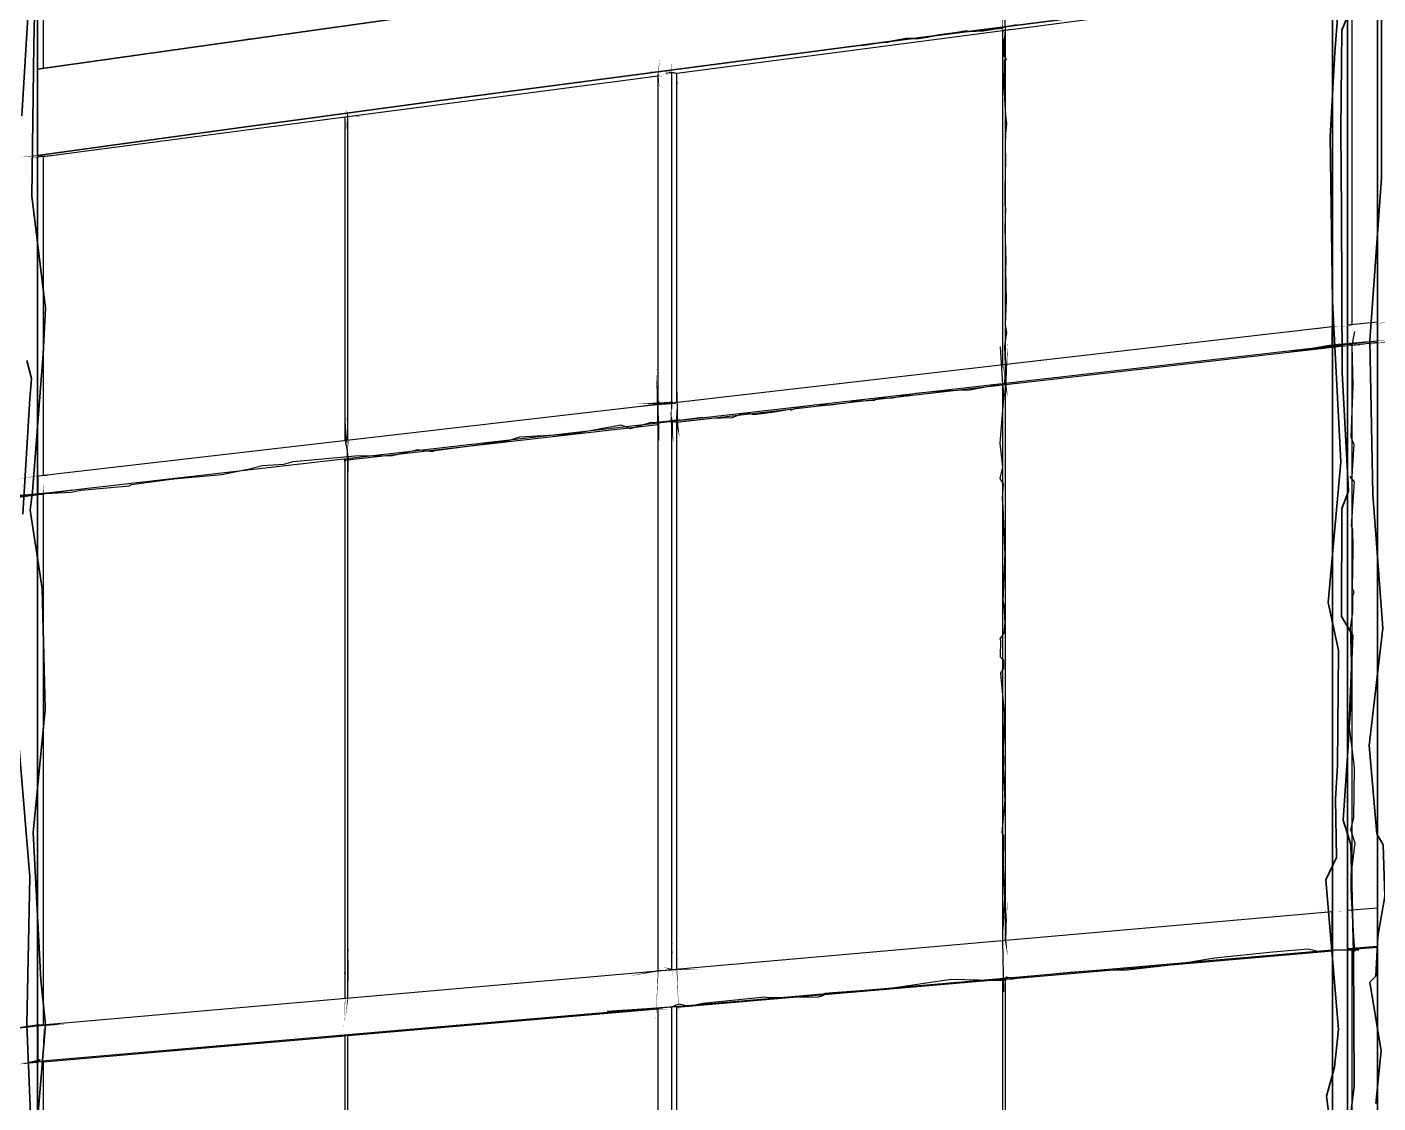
# Model space of a CAD drawing. Header units: inches. Extents: x -877 to 882, y -418 to 410.
# Drawn here: x -281.6 to -125.1, y 99.5 to 224.1 of the extents above; entities that cross this region are included whole.
import ezdxf

# ---------------------------------------------------------------- set-up
doc = ezdxf.new("R2010")
doc.units = ezdxf.units.IN
doc.header["$LTSCALE"] = 0.5
doc.header["$MEASUREMENT"] = 0
doc.layers.get('0').update_dxf_attribs({"lineweight": 18})
for name, color, linetype, lineweight in [('A-Glaz-Curt', 52, 'Continuous', 35), ('A-Glaz-Curt-Unit', 51, 'Continuous', 25), ('A-Wall', 113, 'Continuous', 35)]:
    doc.layers.add(name, color=color, linetype=linetype, lineweight=lineweight)

# ---------------------------------------------------------------- blocks, each defined once
blk = doc.blocks.new('*U12')
at = {"color": 7, "linetype": 'Continuous', "lineweight": -3}
for p, q in [((-168.25, 223.78), (-156.12, 225.37)), ((-244.43, 213.79), (-208.48, 218.5)), ((-208.48, 218.69), (-208.48, 218.69)), ((-207.61, 218.81), (-206.9, 218.9)), ((-206.9, 218.9), (-206.31, 218.79)), ((-168.25, 182.72), (-130.37, 187.06)), ((-206.31, 178.37), (-168.58, 182.69)), ((-168.58, 182.69), (-168.25, 182.72)), ((-208.41, 180.45), (-206.9, 180.62)), ((-244.43, 174.01), (-208.48, 178.12)), ((-125.56, 117.52), (-125.18, 117.68)), ((-168.25, 113.86), (-130.37, 117.12)), ((-168.58, 113.83), (-168.25, 113.86)), ((-168.25, 113.86), (-168.25, 113.86)), ((-244.43, 107.31), (-208.48, 110.4)), ((-255.99, 106.31), (-244.73, 107.28))]:
    blk.add_line(p, q, dxfattribs=at)
at = {"layer": 'A-Glaz-Curt', "color": 143, "linetype": 'Continuous', "lineweight": 35}
for p, q in [((-128.64, -232.35), (-128.64, 295.92)), ((-125.17, -232.53), (-125.17, 296.44)), ((-130.37, -232.26), (-130.37, 295.67)), ((-280.36, -223.96), (-280.36, 271.92)), ((-257.11, 222.56), (-233.17, 225.9)), ((-183.21, 222.26), (-157.15, 225.59)), ((-280.36, 219.25), (-257.11, 222.56)), ((-208.54, 218.96), (-183.21, 222.26)), ((-280.36, 209.26), (-280.36, 219.25)), ((-233.17, 215.7), (-208.54, 218.96)), ((-257.11, 212.46), (-233.17, 215.7)), ((-280.36, 209.26), (-257.11, 212.46)), ((-280.36, 209.26), (-279.7, 209.15))]:
    blk.add_line(p, q, dxfattribs=at)
at = {"layer": 'A-Glaz-Curt-Unit', "color": 141, "linetype": 'Continuous', "lineweight": 25}
for p, q in [((-279.7, 219.35), (-279.7, 237.46)), ((-128.08, 189.7), (-128.08, 229.04)), ((-206.31, 218.79), (-168.58, 223.74)), ((-206.31, 180.69), (-206.31, 218.79)), ((-279.7, 209.16), (-244.73, 213.74)), ((-279.7, 172.22), (-279.7, 209.16)), ((-128.08, 187.31), (-125.17, 187.63)), ((-128.08, 121.88), (-128.08, 187.31)), ((-206.31, 115.01), (-206.31, 178.37)), ((-279.7, 108.56), (-279.7, 169.98)), ((-128.08, 117.31), (-125.17, 117.55)), ((-128.08, 97.92), (-128.08, 117.31)), ((-206.31, 110.59), (-168.58, 113.83)), ((-206.31, 91.97), (-206.31, 110.59)), ((-279.7, 104.27), (-256, 106.31)), ((-279.7, 86.07), (-279.7, 104.27))]:
    blk.add_line(p, q, dxfattribs=at)
at = {"layer": 'A-Glaz-Curt-Unit', "color": 143, "linetype": 'Continuous', "lineweight": 25}
for p, q in [((-168.58, 223.74), (-168.25, 223.78)), ((-168.25, 185.08), (-168.25, 223.78)), ((-168.58, 185.04), (-168.58, 223.74)), ((-208.48, 180.44), (-208.48, 218.69)), ((-206.9, 180.62), (-206.9, 218.9)), ((-244.73, 213.74), (-244.43, 213.79)), ((-244.73, 176.26), (-244.73, 213.74)), ((-244.43, 176.29), (-244.43, 213.79)), ((-206.9, 180.62), (-130.4, 189.44)), ((-130.4, 187.22), (-130.4, 189.44)), ((-130.4, 189.44), (-130.37, 189.43)), ((-128.64, 189.64), (-125.18, 190.01)), ((-128.64, 187.42), (-128.64, 189.64)), ((-125.18, 187.79), (-125.18, 190.01)), ((-125.18, 190.01), (-125.17, 190.01)), ((-128.64, 187.42), (-125.18, 187.79)), ((-125.18, 187.79), (-125.17, 187.79)), ((-206.9, 178.47), (-130.4, 187.22)), ((-130.4, 187.22), (-130.37, 187.22)), ((-128.64, 187.42), (-128.08, 187.31)), ((-168.58, 118.32), (-168.58, 182.69)), ((-168.25, 118.35), (-168.25, 182.72)), ((-280.3, 172.16), (-208.48, 180.44)), ((-208.48, 180.44), (-206.9, 180.62)), ((-208.48, 180.44), (-208.41, 180.45)), ((-208.48, 178.29), (-206.9, 178.47)), ((-206.9, 114.96), (-206.9, 178.47)), ((-280.3, 170.07), (-208.48, 178.29)), ((-208.48, 114.82), (-208.48, 178.29)), ((-244.73, 111.63), (-244.73, 173.98)), ((-244.43, 111.66), (-244.43, 174.01)), ((-280.3, 170.07), (-280.3, 172.16)), ((-280.3, 170.07), (-279.7, 169.98)), ((-128.64, 121.83), (-125.18, 122.12)), ((-125.18, 117.68), (-125.18, 122.12)), ((-125.18, 122.12), (-125.17, 122.12)), ((-206.9, 114.96), (-130.4, 121.68)), ((-130.4, 117.25), (-130.4, 121.68)), ((-130.4, 121.68), (-130.37, 121.67)), ((-128.64, 117.39), (-128.64, 121.83)), ((-128.64, 117.39), (-125.18, 117.68)), ((-128.64, 117.39), (-128.08, 117.31)), ((-125.18, 117.68), (-125.17, 117.68)), ((-206.9, 110.66), (-130.4, 117.25)), ((-130.4, 117.25), (-130.37, 117.24)), ((-280.3, 108.5), (-208.48, 114.82)), ((-208.48, 114.82), (-206.9, 114.96)), ((-208.48, 114.82), (-208.48, 114.82)), ((-168.58, 94.88), (-168.58, 113.83)), ((-168.25, 94.9), (-168.25, 113.86)), ((-280.3, 104.34), (-208.1, 110.56)), ((-208.48, 110.52), (-206.9, 110.66)), ((-208.48, 91.8), (-208.48, 110.52)), ((-206.9, 91.93), (-206.9, 110.66)), ((-206.9, 110.66), (-206.9, 110.66)), ((-280.3, 104.34), (-280.3, 108.5)), ((-244.73, 88.92), (-244.73, 107.28)), ((-244.43, 88.95), (-244.43, 107.31)), ((-280.3, 104.34), (-279.7, 104.27))]:
    blk.add_line(p, q, dxfattribs=at)
blk = doc.blocks.new('New Napkin Sketch')
at = {"layer": 'A-Wall', "color": 141, "linetype": 'Continuous', "lineweight": 25}
for p, q in [((-279.7, 219.35), (-279.7, 237.46)), ((-128.08, 187.31), (-125.17, 187.63)), ((-128.08, 117.31), (-125.17, 117.55)), ((-206.31, 91.97), (-206.31, 110.59)), ((-279.7, 86.07), (-279.7, 104.27))]:
    blk.add_line(p, q, dxfattribs=at)
at = {"layer": 'A-Wall', "color": 7, "linetype": 'Continuous', "lineweight": -3}
for p, q in [((-168.25, 223.78), (-156.12, 225.37)), ((-208.48, 218.69), (-208.48, 218.69)), ((-207.61, 218.81), (-206.9, 218.9)), ((-206.9, 218.9), (-206.31, 218.79)), ((-168.58, 182.69), (-168.25, 182.72)), ((-208.41, 180.45), (-206.9, 180.62)), ((-125.56, 117.52), (-125.18, 117.68)), ((-168.58, 113.83), (-168.25, 113.86)), ((-168.25, 113.86), (-168.25, 113.86)), ((-255.99, 106.31), (-244.73, 107.28))]:
    blk.add_line(p, q, dxfattribs=at)
at = {"layer": 'A-Wall', "color": 143, "linetype": 'Continuous', "lineweight": 25}
for p, q in [((-168.58, 223.74), (-168.25, 223.78)), ((-244.73, 213.74), (-244.43, 213.79)), ((-130.4, 187.22), (-130.4, 189.44)), ((-130.4, 189.44), (-130.37, 189.43)), ((-128.64, 189.64), (-125.18, 190.01)), ((-128.64, 187.42), (-128.64, 189.64)), ((-125.18, 187.79), (-125.18, 190.01)), ((-125.18, 190.01), (-125.17, 190.01)), ((-128.64, 187.42), (-125.18, 187.79)), ((-125.18, 187.79), (-125.17, 187.79)), ((-130.4, 187.22), (-130.37, 187.22)), ((-128.64, 187.42), (-128.08, 187.31)), ((-208.48, 180.44), (-206.9, 180.62)), ((-208.48, 180.44), (-208.41, 180.45)), ((-208.48, 178.29), (-206.9, 178.47)), ((-280.3, 170.07), (-280.3, 172.16)), ((-280.3, 170.07), (-279.7, 169.98)), ((-128.64, 121.83), (-125.18, 122.12)), ((-125.18, 117.68), (-125.18, 122.12)), ((-125.18, 122.12), (-125.17, 122.12)), ((-130.4, 117.25), (-130.4, 121.68)), ((-130.4, 121.68), (-130.37, 121.67)), ((-128.64, 117.39), (-128.64, 121.83)), ((-128.64, 117.39), (-125.18, 117.68)), ((-128.64, 117.39), (-128.08, 117.31)), ((-125.18, 117.68), (-125.17, 117.68)), ((-130.4, 117.25), (-130.37, 117.24)), ((-208.48, 114.82), (-206.9, 114.96)), ((-208.48, 114.82), (-208.48, 114.82)), ((-168.58, 94.88), (-168.58, 113.83)), ((-168.25, 94.9), (-168.25, 113.86)), ((-208.48, 110.52), (-206.9, 110.66)), ((-208.48, 91.8), (-208.48, 110.52)), ((-206.9, 91.93), (-206.9, 110.66)), ((-206.9, 110.66), (-206.9, 110.66)), ((-280.3, 104.34), (-280.3, 108.5)), ((-244.73, 88.92), (-244.73, 107.28)), ((-244.43, 88.95), (-244.43, 107.31)), ((-280.3, 104.34), (-279.7, 104.27))]:
    blk.add_line(p, q, dxfattribs=at)
at = {"layer": 'A-Wall', "color": 143, "linetype": 'Continuous', "lineweight": 35}
for q in [(-280.36, 219.25), (-279.7, 209.15)]:
    blk.add_line((-280.36, 209.26), q, dxfattribs=at)
at = {"layer": 'A-Wall', "color": 143, "linetype": 'Continuous', "lineweight": 35, "extrusion": (0, 0, -1)}
for points in [[(130.82, 98.21), (131.07, 100.3), (130.14, 103.66), (129.7, 108.02), (131.14, 125.37), (129.92, 127.95), (130.03, 134.68), (129.79, 138.6), (129.7, 151.92), (130.89, 157.47), (129.42, 173.78), (130.37, 192.35), (130.65, 211.48), (130.09, 221.2), (129.46, 229.73), (129.72, 247.51), (129.97, 257.19), (131.32, 258.93), (129.98, 268.88), (129.86, 273.03), (130.85, 286.48), (130.37, 295.67), (131.24, 309.31)], [(129.44, 88.78), (127.86, 101.45), (127.95, 116.94), (128.26, 129.46), (129.13, 132.26), (128.57, 140.85), (128.03, 153.67), (129.32, 155.87), (129.3, 168.37), (128.51, 170.39), (129.24, 184.14), (129.34, 202.74), (129.4, 212.19), (129.31, 223.77), (128.07, 226.76), (127.75, 233.2), (128.5, 240.18), (127.91, 251.65), (129.33, 263.65), (128.12, 273.13), (128.76, 285.21), (128.49, 285.78), (128.64, 295.92), (128.24, 304.79)], [(125.34, 99.44), (124.75, 105.56), (126.04, 113.51), (125.37, 114.19), (125.14, 118.83), (124.31, 123.41), (124.52, 129.41), (125.23, 130.67), (126.12, 140.92), (124.55, 154.5), (125.69, 170.01), (126.04, 187.85), (124.71, 206.65), (124.72, 224), (124.7, 234.64), (124.41, 251.39), (125.95, 269.68), (125.24, 282.88), (125.38, 294.04), (125.17, 296.44), (125.21, 297.1)], [(280.93, 90.98), (279.46, 108.55), (279.98, 113.77), (280.86, 130.85), (279.5, 145.08), (279.85, 159.12), (281.23, 168.19), (280.94, 170.33), (279.71, 186.27), (279.46, 191.56), (281.04, 204.56), (280.82, 222.07), (280.61, 230.65), (281.3, 231.08), (281.11, 235.38), (280.63, 253.68), (281.16, 258.67), (280.23, 263.2), (280.36, 271.92), (280.17, 290.86)], [(281.86, 80.21), (281.39, 87.56), (280.91, 91.5), (281.6, 108.6), (281.27, 125.69), (282.51, 140.62)], [(282.09, 167.73), (281.27, 181.06), (281.07, 183.43), (281.62, 185.52)], [(282.21, 213.87), (281.13, 231.1), (281.13, 242.76), (282.21, 255.14)], [(184.85, 222.02), (183.21, 222.26), (182.31, 222.38), (181.87, 222.36), (181.86, 222.45), (180.84, 222.64), (179.8, 222.82), (179.25, 222.82), (178.72, 222.81), (178.29, 222.81), (177.31, 222.97), (175.92, 223.24), (173.85, 223.53), (172.82, 223.71), (172.48, 223.61), (170.82, 223.71), (169.65, 223.9), (168.71, 224.02), (168.5, 224.12), (166.94, 224.41)]]:
    blk.add_lwpolyline(points, dxfattribs=at)
at = {"layer": 'A-Wall', "color": 141, "linetype": 'Continuous', "lineweight": 25, "extrusion": (0, 0, -1)}
for points in [[(128.14, 187.41, 0, 0.00552, 0), (128.08, 189.7, 0.00552, 0, 0), (128.2, 192.22, 0, 0, 0), (127.91, 192.54, 0, 0, 0), (127.99, 195.48, 0, 0, 0), (127.88, 195.84, 0, 0, 0), (127.97, 199.51, 0, 0, 0), (127.89, 200.7, 0, 0, 0), (128.15, 201.14, 0, 0, 0), (128.09, 202.28, 0, 0, 0), (128, 202.78, 0, 0, 0), (128.24, 205.45, 0, 0, 0), (127.89, 207.38, 0, 0, 0), (127.94, 210.63, 0, 0, 0), (128.09, 213.5, 0, 0, 0), (128.1, 215.17, 0, 0, 0), (128.19, 215.55, 0, 0, 0), (127.96, 219.22, 0, 0, 0), (127.96, 222.03, 0, 0, 0), (128.05, 223.02, 0, 0, 0), (128.04, 226.41, 0, 0, 0), (127.91, 228.52, 0, 0.000805, 0), (128.08, 229.04, 0.000805, 0, 0), (128.1, 229.87, 0, 0, 0)], [(208.31, 218.61, 0, 0.0302, 0), (206.31, 218.79, 0.0302, 0, 0), (203.44, 219.17, 0, 0, 0), (200.2, 219.42, 0, 0, 0), (199.15, 219.67, 0, 0, 0), (196.82, 220.05, 0, 0, 0), (194.62, 220.37, 0, 0, 0), (191.75, 220.79, 0, 0, 0), (189.69, 221.05, 0, 0, 0), (187.23, 221.34, 0, 0, 0), (185.52, 221.54, 0, 0, 0), (184.25, 221.69, 0, 0, 0), (182.58, 221.75, 0, 0, 0), (179.28, 222.42, 0, 0, 0), (176.75, 222.53, 0, 0, 0), (176.13, 222.81, 0, 0, 0), (172.85, 223.2, 0, 0, 0), (172.43, 223.07, 0, 0, 0), (170.73, 223.43, 0, 0.0708, 0), (168.58, 223.74, 0.0708, 0, 0), (167.25, 224.01, 0, 0, 0)], [(206.12, 177.68, 0, 0.0679, 0), (206.31, 180.69, 0.0679, 0, 0), (206.35, 183.77, 0, 0, 0), (206.41, 185.2, 0, 0, 0), (206.12, 187.16, 0, 0, 0), (206.13, 188.57, 0, 0, 0), (206.36, 190.79, 0, 0, 0), (206.25, 190.97, 0, 0, 0), (206.27, 193.17, 0, 0, 0), (206.32, 194.34, 0, 0, 0), (206.16, 195.51, 0, 0, 0), (206.35, 197.51, 0, 0, 0), (206.45, 199.69, 0, 0, 0), (206.5, 201.15, 0, 0, 0), (206.35, 201.88, 0, 0, 0), (206.27, 203.64, 0, 0, 0), (206.5, 204.57, 0, 0, 0), (206.22, 206.92, 0, 0, 0), (206.3, 210.39, 0, 0, 0), (206.37, 213.76, 0, 0, 0), (206.45, 217.02, 0, 0, 0), (206.22, 217.21, 0, 0.0367, 0), (206.31, 218.79, 0.0367, 0, 0), (206.31, 218.87, 0, 0, 0)], [(281.3, 208.93, 0, 0.115, 0), (279.7, 209.16, 0.115, 0, 0), (276.57, 209.54, 0, 0, 0), (275.38, 209.61, 0, 0, 0), (274.63, 209.67, 0, 0, 0), (273.56, 210.02, 0, 0, 0), (272.28, 210.15, 0, 0, 0), (271.95, 210.17, 0, 0, 0), (269.62, 210.56, 0, 0, 0), (268.79, 210.47, 0, 0, 0), (265.41, 211.21, 0, 0, 0), (264.61, 211.23, 0, 0, 0), (261.74, 211.34, 0, 0, 0), (259, 211.8, 0, 0, 0), (255.64, 212.18, 0, 0, 0), (253.77, 212.67, 0, 0, 0), (253.41, 212.58, 0, 0, 0), (249.99, 213.1, 0, 0, 0), (248.2, 213.11, 0, 0, 0), (245.12, 213.56, 0, 0.0735, 0), (244.73, 213.74, 0.0735, 0, 0), (244.44, 213.63, 0, 0, 0)], [(279.66, 172.14, 0, 0.0584, 0), (279.7, 172.22, 0.0584, 0, 0), (279.67, 174.44, 0, 0, 0), (279.84, 177.86, 0, 0, 0), (279.66, 178.24, 0, 0, 0), (279.67, 180.4, 0, 0, 0), (279.52, 181.38, 0, 0, 0), (279.59, 183.17, 0, 0, 0), (279.67, 184.85, 0, 0, 0), (279.76, 185.13, 0, 0, 0), (279.61, 185.34, 0, 0, 0), (279.72, 187.39, 0, 0, 0), (279.66, 189.68, 0, 0, 0), (279.52, 190.21, 0, 0, 0), (279.74, 192.78, 0, 0, 0), (279.61, 196.19, 0, 0, 0), (279.54, 198.69, 0, 0, 0), (279.84, 201.61, 0, 0, 0), (279.71, 203.3, 0, 0, 0), (279.83, 205.15, 0, 0, 0), (279.66, 205.68, 0, 0, 0), (279.68, 206.98, 0, 0.0524, 0), (279.7, 209.16, 0.0524, 0, 0), (279.73, 209.19, 0, 0, 0)], [(126.38, 187.33, 0, 0.149, 0), (122.83, 187.87, 0.149, 0, 0), (120.78, 187.9, 0, 0, 0), (118.02, 188.27, 0, 0, 0), (115.99, 188.71, 0, 0, 0), (113.01, 189, 0, 0, 0), (110.04, 188.99, 0, 0, 0), (109.31, 189.34, 0, 0, 0), (108.76, 189.21, 0, 0, 0), (104.91, 189.59, 0, 0, 0), (100.99, 189.99, 0, 0, 0), (100.1, 190.33, 0, 0, 0), (97.14, 190.29, 0, 0, 0), (94.17, 190.76, 0, 0, 0), (89.97, 191.39, 0, 0, 0), (88.08, 191.47, 0, 0, 0), (83.8, 191.71, 0, 0, 0), (83.41, 191.98, 0, 0, 0), (80.36, 192.4, 0, 0.103, 0), (79.51, 192.29, 0.103, 0, 0), (79.08, 192.17, 0, 0, 0)], [(206.1, 109.7, 0, 0.0889, 0), (206.31, 115.01, 0.0889, 0, 0), (206.42, 121.06, 0, 0, 0), (206.48, 124.21, 0, 0, 0), (206.18, 125.57, 0, 0, 0), (206.04, 130.15, 0, 0, 0), (206.54, 134.27, 0, 0, 0), (206.45, 136.82, 0, 0, 0), (206.38, 137.08, 0, 0, 0), (206.09, 141.59, 0, 0, 0), (206.42, 145.45, 0, 0, 0), (206.41, 147.44, 0, 0, 0), (206.48, 147.57, 0, 0, 0), (206.43, 150.65, 0, 0, 0), (206.29, 155.75, 0, 0, 0), (206.41, 157.98, 0, 0, 0), (206.61, 162.32, 0, 0, 0), (206.46, 167.76, 0, 0, 0), (206.29, 171.74, 0, 0, 0), (206.5, 175.97, 0, 0, 0), (206.01, 176.58, 0, 0.266, 0), (206.31, 178.37, 0.266, 0, 0), (206.23, 182.19, 0, 0, 0)], [(279.76, 103.45, 0, 0.0322, 0), (279.7, 108.56, 0.0322, 0, 0), (279.74, 111.59, 0, 0, 0), (279.7, 114.69, 0, 0, 0), (279.72, 119.7, 0, 0, 0), (279.76, 120.99, 0, 0, 0), (279.7, 126.75, 0, 0, 0), (279.51, 128.81, 0, 0, 0), (279.45, 130.48, 0, 0, 0), (279.55, 135.59, 0, 0, 0), (280, 140.56, 0, 0, 0), (279.85, 143.72, 0, 0, 0), (279.97, 144.33, 0, 0, 0), (279.58, 145.45, 0, 0, 0), (279.56, 148.58, 0, 0, 0), (279.46, 148.9, 0, 0, 0), (279.5, 151.96, 0, 0, 0), (279.71, 155.55, 0, 0, 0), (279.93, 156.94, 0, 0, 0), (279.44, 158.22, 0, 0, 0), (279.88, 159.86, 0, 0, 0), (279.77, 165.71, 0, 0.122, 0), (279.7, 169.98, 0.122, 0, 0), (279.75, 171.44, 0, 0, 0)], [(128.01, 97.49, 0, 0.0563, 0), (128.08, 97.92, 0.0563, 0, 0), (127.99, 99.05, 0, 0, 0), (128.14, 100.58, 0, 0, 0), (128.05, 101.54, 0, 0, 0), (128.01, 103.2, 0, 0, 0), (128.07, 103.45, 0, 0, 0), (128.07, 104.16, 0, 0, 0), (128.03, 104.25, 0, 0, 0), (127.98, 105.21, 0, 0, 0), (128.1, 106.69, 0, 0, 0), (128.13, 107.56, 0, 0, 0), (127.99, 109.1, 0, 0, 0), (128.15, 109.15, 0, 0, 0), (128.15, 110.05, 0, 0, 0), (128.01, 110.17, 0, 0, 0), (128.11, 111.32, 0, 0, 0), (128.03, 113.12, 0, 0, 0), (128.04, 114.6, 0, 0, 0), (128.01, 115, 0, 0, 0), (128.05, 115.58, 0, 0, 0), (128.07, 117.14, 0, 0.0267, 0), (128.08, 117.31, 0.0267, 0, 0), (128.07, 118.74, 0, 0, 0)], [(208.41, 110.39, 0, 0.0012, 0), (206.31, 110.59, 0.0012, 0, 0), (205.19, 110.56, 0, 0, 0), (201.99, 110.78, 0, 0, 0), (198.37, 111.43, 0, 0, 0), (196.35, 111.36, 0, 0, 0), (193.48, 111.66, 0, 0, 0), (190.49, 111.93, 0, 0, 0), (189.9, 111.91, 0, 0, 0), (186.55, 112.31, 0, 0, 0), (185.98, 112.4, 0, 0, 0), (184.44, 112.39, 0, 0, 0), (181.02, 112.94, 0, 0, 0), (180.47, 112.97, 0, 0, 0), (179.83, 112.74, 0, 0, 0), (179.36, 113.07, 0, 0, 0), (179.17, 113.09, 0, 0, 0), (177.41, 112.93, 0, 0, 0), (175.2, 113.43, 0, 0, 0), (172.87, 113.37, 0, 0, 0), (171.49, 113.51, 0, 0.0215, 0), (168.58, 113.83, 0.0215, 0, 0), (168.17, 113.91, 0, 0, 0)], [(280.46, 104.28, 0, 0.0947, 0), (279.7, 104.27, 0.0947, 0, 0), (277.4, 104.38, 0, 0, 0), (275.76, 104.57, 0, 0, 0), (274.18, 104.77, 0, 0, 0), (273.23, 104.79, 0, 0, 0), (271.37, 105.07, 0, 0, 0), (270.63, 104.94, 0, 0, 0), (268.66, 105.24, 0, 0, 0), (268.34, 105.26, 0, 0, 0), (267.31, 105.43, 0, 0, 0), (267.11, 105.45, 0, 0, 0), (266.21, 105.38, 0, 0, 0), (264.3, 105.64, 0, 0, 0), (263.23, 105.6, 0, 0, 0), (262.8, 105.71, 0, 0, 0), (260.81, 105.96, 0, 0, 0), (258.45, 106.19, 0, 0, 0), (257.6, 106.06, 0, 0.0411, 0), (256, 106.31, 0.0411, 0, 0), (255.98, 106.22, 0, 0, 0)]]:
    blk.add_lwpolyline(points, format="xyseb", dxfattribs=at)
at = {"layer": 'A-Wall', "color": 143, "linetype": 'Continuous', "lineweight": 25, "extrusion": (0, 0, -1)}
for points in [[(168.33, 182.74), (168.25, 185.08), (168.33, 187.17), (168.08, 188.75), (168.24, 189.66), (168.15, 192.48), (168.23, 196), (168.17, 197.03), (168.28, 200.81), (168.2, 203.16), (168.3, 203.49), (168.31, 204.99), (168.25, 207.54), (168.2, 208.35), (168.27, 210.64), (168.2, 211.79), (168.09, 212.99), (168.23, 213.95), (168.41, 217.21), (168.38, 220.37), (168.12, 220.4), (168.42, 220.79), (168.42, 222.66), (168.33, 222.94), (168.25, 223.78), (168.39, 227.03)], [(168.44, 112.38), (168.58, 118.32), (168.56, 119.62), (168.51, 119.75), (168.32, 123.2), (168.49, 126.95), (168.45, 130.47), (168.64, 130.79), (168.31, 134.58), (168.47, 138.4), (168.43, 138.8), (168.47, 140.7), (168.4, 141.91), (168.35, 144.65), (168.81, 149.31), (168.45, 149.87), (168.44, 150.79), (168.83, 151.15), (168.8, 153.03), (168.87, 153.29), (168.39, 153.92), (168.3, 155.12), (168.41, 157.13), (168.54, 157.71), (168.31, 163.15), (168.34, 163.75), (168.54, 168.51), (168.61, 169.53), (168.49, 171.22), (168.88, 171.84), (168.58, 173.17), (168.86, 175.94), (168.39, 181.62), (168.58, 182.69), (168.83, 187.09)], [(287.33, 169.59), (280.3, 170.07), (276.46, 170.25), (275.36, 170.48), (269.77, 170.98), (269.53, 171.14), (264.57, 171.81), (259.02, 172.32), (255.82, 172.96), (254.3, 173.36), (251.84, 173.51), (250.77, 173.82), (243.59, 174.46), (239.26, 174.52), (236.31, 175.19), (234.66, 174.99), (234.32, 175.08), (231.11, 175.52), (225.77, 176.23), (224.52, 176.69), (218.44, 177.01), (212.8, 178.05), (211.7, 177.64), (209.27, 178.39), (208.48, 178.29), (203.34, 178.94)], [(214.38, 110.15), (206.9, 110.66), (206.07, 110.99), (204.88, 110.7), (203.31, 111.05), (196.14, 111.79), (195.66, 111.72), (189.91, 111.8), (189.3, 112), (189.14, 112.21), (188.26, 112.29), (181.85, 112.78), (174.54, 113.83), (168.23, 113.68), (168.18, 114.12), (167.54, 113.99), (160.76, 114.67), (158.23, 114.85), (154.16, 114.93), (148.44, 115.57), (144.06, 116.31), (137.27, 117), (133.18, 117.36), (131.88, 117.07), (130.4, 117.25), (127.31, 117.24)]]:
    blk.add_lwpolyline(points, dxfattribs=at)
at = {"layer": 'A-Wall', "color": 143, "linetype": 'Continuous', "lineweight": 35, "extrusion": (0, 0, -1)}
for points in [[(258.62, 222.39, 0, 0.112, 0), (257.11, 222.56, 0.112, 0, 0), (256.79, 222.55, 0, 0, 0), (254.9, 222.79, 0, 0, 0), (253.99, 222.97, 0, 0, 0), (252.53, 223.29, 0, 0, 0), (250.66, 223.49, 0, 0, 0), (250.2, 223.43, 0, 0, 0), (249.76, 223.51, 0, 0, 0), (247.87, 223.89, 0, 0, 0), (246.46, 224.04, 0, 0, 0), (244.61, 224.33, 0, 0, 0), (243.37, 224.55, 0, 0, 0), (241.48, 224.69, 0, 0, 0), (239.23, 225.16, 0, 0, 0), (238.93, 225.17, 0, 0, 0), (237.91, 225.3, 0, 0, 0), (237.63, 225.34, 0, 0, 0), (235.96, 225.51, 0, 0, 0), (235.8, 225.57, 0, 0, 0), (234.25, 225.66, 0, 0.0812, 0), (233.17, 225.9, 0.0812, 0, 0), (232.76, 226.02, 0, 0, 0)], [(280.52, 219.27, 0, 0.0582, 0), (280.36, 219.25, 0.0582, 0, 0), (278.68, 219.61, 0, 0, 0), (277.67, 219.71, 0, 0, 0), (276.19, 219.74, 0, 0, 0), (274.94, 220, 0, 0, 0), (273.72, 220.08, 0, 0, 0), (272.4, 220.28, 0, 0, 0), (272.39, 220.38, 0, 0, 0), (272.27, 220.46, 0, 0, 0), (272.19, 220.43, 0, 0, 0), (270.06, 220.75, 0, 0, 0), (268.58, 221.02, 0, 0, 0), (266.61, 221.16, 0, 0, 0), (265.98, 221.34, 0, 0, 0), (264.01, 221.63, 0, 0, 0), (262.15, 221.94, 0, 0, 0), (260.14, 222.06, 0, 0, 0), (260.05, 222.2, 0, 0, 0), (257.8, 222.41, 0, 0, 0), (257.3, 222.51, 0, 0.101, 0), (257.11, 222.56, 0.101, 0, 0), (255.55, 222.87, 0, 0, 0)], [(209.64, 218.94, 0, 0.108, 0), (208.54, 218.96, 0.108, 0, 0), (206.96, 219.04, 0, 0, 0), (204.87, 219.53, 0, 0, 0), (203.64, 219.69, 0, 0, 0), (202.29, 219.76, 0, 0, 0), (200.33, 220.11, 0, 0, 0), (199.43, 220.21, 0, 0, 0), (199.14, 220.18, 0, 0, 0), (197.86, 220.36, 0, 0, 0), (197.54, 220.29, 0, 0, 0), (197.06, 220.49, 0, 0, 0), (196.24, 220.6, 0, 0, 0), (194.37, 220.79, 0, 0, 0), (192.59, 221.07, 0, 0, 0), (190.7, 221.41, 0, 0, 0), (190.53, 221.33, 0, 0, 0), (190.45, 221.43, 0, 0, 0), (187.98, 221.52, 0, 0, 0), (185.6, 221.83, 0, 0, 0), (184.94, 222.02, 0, 0, 0), (183.38, 222.35, 0, 0, 0), (183.3, 222.14, 0, 0.0163, 0), (183.21, 222.26, 0.0163, 0, 0), (182.11, 222.48, 0, 0, 0)], [(234.83, 215.54, 0, 0.0382, 0), (233.17, 215.7, 0.0382, 0, 0), (231.13, 216.08, 0, 0, 0), (228.91, 216.35, 0, 0, 0), (226.46, 216.64, 0, 0, 0), (225.9, 216.62, 0, 0, 0), (224.51, 216.95, 0, 0, 0), (222.69, 217.01, 0, 0, 0), (222.15, 217.09, 0, 0, 0), (221.24, 217.3, 0, 0, 0), (221.05, 217.43, 0, 0, 0), (220.69, 217.42, 0, 0, 0), (218.7, 217.73, 0, 0, 0), (218.14, 217.7, 0, 0, 0), (215.7, 218.03, 0, 0, 0), (215.28, 218.18, 0, 0, 0), (214.14, 218.25, 0, 0, 0), (211.71, 218.44, 0, 0, 0), (210.88, 218.74, 0, 0, 0), (208.7, 218.84, 0, 0.0138, 0), (208.54, 218.96, 0.0138, 0, 0), (207.14, 219.23, 0, 0, 0)], [(257.36, 212.32, 0, 0.0137, 0), (257.11, 212.46, 0.0137, 0, 0), (256.9, 212.59, 0, 0, 0), (254.94, 212.75, 0, 0, 0), (254.01, 212.94, 0, 0, 0), (253.14, 213.09, 0, 0, 0), (251.68, 213.25, 0, 0, 0), (250.2, 213.39, 0, 0, 0), (248.24, 213.57, 0, 0, 0), (247.39, 213.71, 0, 0, 0), (246.63, 213.79, 0, 0, 0), (245.21, 214.01, 0, 0, 0), (244.69, 214.12, 0, 0, 0), (244.03, 214.26, 0, 0, 0), (242.92, 214.27, 0, 0, 0), (241.79, 214.47, 0, 0, 0), (241.15, 214.59, 0, 0, 0), (240.53, 214.8, 0, 0, 0), (238.22, 215.04, 0, 0, 0), (237.2, 215.21, 0, 0, 0), (235.02, 215.37, 0, 0, 0), (234.61, 215.56, 0, 0.0118, 0), (233.17, 215.7, 0.0118, 0, 0), (232.36, 215.91, 0, 0, 0)], [(282.42, 209.06, 0, 0.11, 0), (280.36, 209.26, 0.11, 0, 0), (279.71, 209.31, 0, 0, 0), (277.76, 209.66, 0, 0, 0), (277.04, 209.72, 0, 0, 0), (275.5, 209.87, 0, 0, 0), (275.34, 209.93, 0, 0, 0), (273.67, 210.27, 0, 0, 0), (272.68, 210.27, 0, 0, 0), (272.24, 210.42, 0, 0, 0), (272.16, 210.28, 0, 0, 0), (271.7, 210.42, 0, 0, 0), (270.65, 210.6, 0, 0, 0), (269.06, 210.86, 0, 0, 0), (266.76, 211.22, 0, 0, 0), (266.12, 211.32, 0, 0, 0), (263.83, 211.63, 0, 0, 0), (263.44, 211.58, 0, 0, 0), (261.95, 211.77, 0, 0, 0), (261.27, 211.84, 0, 0, 0), (260.67, 211.88, 0, 0, 0), (258.7, 212.28, 0, 0.000287, 0), (257.11, 212.46, 0.000287, 0, 0), (254.86, 212.75, 0, 0, 0)]]:
    blk.add_lwpolyline(points, format="xyseb", dxfattribs=at)
at = {"layer": 'A-Wall', "color": 143, "linetype": 'Continuous', "lineweight": 25, "extrusion": (0, 0, -1)}
for points in [[(168.39, 184.03, 0, 0.132, 0), (168.58, 185.04, 0.132, 0, 0), (168.55, 187.27, 0, 0, 0), (168.64, 190.36, 0, 0, 0), (168.6, 192.11, 0, 0, 0), (168.53, 193.93, 0, 0, 0), (168.63, 195.57, 0, 0, 0), (168.76, 198.05, 0, 0, 0), (168.53, 200.75, 0, 0, 0), (168.43, 201.98, 0, 0, 0), (168.43, 205.18, 0, 0, 0), (168.4, 206.17, 0, 0, 0), (168.66, 206.44, 0, 0, 0), (168.68, 208.78, 0, 0, 0), (168.66, 210.14, 0, 0, 0), (168.58, 213.39, 0, 0, 0), (168.75, 216.71, 0, 0, 0), (168.46, 217.64, 0, 0, 0), (168.46, 220.6, 0, 0, 0), (168.44, 223.58, 0, 0.121, 0), (168.58, 223.74, 0.121, 0, 0), (168.59, 226.65, 0, 0, 0)], [(206.97, 178.25, 0, 0.167, 0), (206.9, 180.62, 0.167, 0, 0), (206.94, 183.64, 0, 0, 0), (206.72, 183.73, 0, 0, 0), (206.92, 184.31, 0, 0, 0), (207.05, 187.7, 0, 0, 0), (206.78, 189.44, 0, 0, 0), (206.75, 192.29, 0, 0, 0), (207.03, 194.23, 0, 0, 0), (206.9, 196.79, 0, 0, 0), (206.94, 197.24, 0, 0, 0), (206.96, 199.43, 0, 0, 0), (206.93, 200.09, 0, 0, 0), (207.04, 200.39, 0, 0, 0), (206.98, 202.77, 0, 0, 0), (207.06, 206, 0, 0, 0), (207.02, 208.32, 0, 0, 0), (206.74, 211.05, 0, 0, 0), (207.07, 212.2, 0, 0, 0), (207.06, 214.87, 0, 0, 0), (206.9, 217.46, 0, 0, 0), (206.93, 217.71, 0, 0.00939, 0), (206.9, 218.9, 0.00939, 0, 0), (206.92, 222.57, 0, 0, 0)], [(208.52, 178.86, 0, 0.149, 0), (208.48, 180.44, 0.149, 0, 0), (208.33, 180.94, 0, 0, 0), (208.46, 182.63, 0, 0, 0), (208.67, 184.71, 0, 0, 0), (208.44, 187.7, 0, 0, 0), (208.6, 191.29, 0, 0, 0), (208.47, 192.82, 0, 0, 0), (208.29, 196.45, 0, 0, 0), (208.42, 197.19, 0, 0, 0), (208.37, 197.51, 0, 0, 0), (208.42, 200.06, 0, 0, 0), (208.31, 200.42, 0, 0, 0), (208.38, 202.03, 0, 0, 0), (208.53, 204.35, 0, 0, 0), (208.61, 208.08, 0, 0, 0), (208.49, 210.99, 0, 0, 0), (208.46, 214.65, 0, 0, 0), (208.31, 215.44, 0, 0, 0), (208.64, 216.21, 0, 0, 0), (208.33, 216.93, 0, 0.0781, 0), (208.48, 218.69, 0.0781, 0, 0), (208.3, 220.59, 0, 0, 0)], [(244.57, 175.05, 0, 0.137, 0), (244.73, 176.26, 0.137, 0, 0), (244.62, 178.78, 0, 0, 0), (244.82, 180.71, 0, 0, 0), (244.81, 182.51, 0, 0, 0), (244.84, 182.88, 0, 0, 0), (244.82, 184.1, 0, 0, 0), (244.62, 185.79, 0, 0, 0), (244.77, 188.27, 0, 0, 0), (244.63, 191.73, 0, 0, 0), (244.69, 195.16, 0, 0, 0), (244.68, 198.77, 0, 0, 0), (244.71, 202.37, 0, 0, 0), (244.63, 205.35, 0, 0, 0), (244.91, 206.72, 0, 0, 0), (244.62, 209.06, 0, 0, 0), (244.72, 211.26, 0, 0.00312, 0), (244.73, 213.74, 0.00312, 0, 0), (244.55, 215.7, 0, 0, 0)], [(244.27, 175.47, 0, 0.11, 0), (244.43, 176.29, 0.11, 0, 0), (244.55, 178.97, 0, 0, 0), (244.29, 182.49, 0, 0, 0), (244.61, 185.64, 0, 0, 0), (244.46, 188.7, 0, 0, 0), (244.46, 192.05, 0, 0, 0), (244.57, 194.62, 0, 0, 0), (244.43, 195.1, 0, 0, 0), (244.52, 197.19, 0, 0, 0), (244.37, 200.29, 0, 0, 0), (244.34, 203.17, 0, 0, 0), (244.33, 206.6, 0, 0, 0), (244.36, 209.26, 0, 0, 0), (244.61, 212.2, 0, 0.157, 0), (244.43, 213.79, 0.157, 0, 0), (244.61, 214.62, 0, 0, 0)], [(126.29, 189.47, 0, 0.063, 0), (123.37, 190.21, 0.063, 0, 0), (118.29, 190.45, 0, 0, 0), (111.82, 191.28, 0, 0, 0), (104.7, 192.06, 0, 0, 0), (100.33, 192.86, 0, 0, 0), (92.21, 193.49, 0, 0, 0), (86.33, 194.13, 0, 0, 0), (83.03, 194, 0, 0, 0), (80.51, 194.68, 0, 0, 0), (75.04, 195.21, 0, 0, 0), (67.63, 196.1, 0, 0, 0), (62.13, 196.58, 0, 0, 0), (58.22, 197.23, 0, 0, 0), (54.03, 197.73, 0, 0, 0), (49.99, 197.41, 0, 0, 0), (45.97, 198.11, 0, 0, 0), (38.36, 198.88, 0, 0.379, 0), (36.27, 199.16, 0.379, 0, 0), (31.25, 199.52, 0, 0, 0)], [(211.3, 180.47, 0, 0.259, 0), (206.9, 180.62, 0.259, 0, 0), (206.27, 180.45, 0, 0, 0), (206.13, 180.36, 0, 0, 0), (199.39, 181.42, 0, 0, 0), (194.21, 182.47, 0, 0, 0), (193.26, 182.43, 0, 0, 0), (190.76, 182.36, 0, 0, 0), (188.83, 182.44, 0, 0, 0), (185.4, 182.93, 0, 0, 0), (178.13, 183.65, 0, 0, 0), (174.78, 184.69, 0, 0, 0), (172.54, 184.48, 0, 0, 0), (169.31, 185.04, 0, 0, 0), (164.17, 185.35, 0, 0, 0), (156.74, 186.59, 0, 0, 0), (149.39, 186.98, 0, 0, 0), (145.55, 188.02, 0, 0, 0), (140.42, 188.28, 0, 0, 0), (138.13, 188.3, 0, 0, 0), (133.07, 189, 0, 0.0417, 0), (130.4, 189.44, 0.0417, 0, 0), (127.42, 189.57, 0, 0, 0)], [(209.59, 178.32, 0, 0.25, 0), (206.9, 178.47, 0.25, 0, 0), (205.88, 178.79, 0, 0, 0), (202.85, 178.95, 0, 0, 0), (195.88, 179.6, 0, 0, 0), (195.24, 180.19, 0, 0, 0), (191.49, 180.42, 0, 0, 0), (189.25, 180.52, 0, 0, 0), (188.83, 180.4, 0, 0, 0), (182.22, 181.29, 0, 0, 0), (179.22, 181.34, 0, 0, 0), (171.67, 182.74, 0, 0, 0), (167.12, 182.91, 0, 0, 0), (159.93, 183.76, 0, 0, 0), (157.47, 183.99, 0, 0, 0), (153.82, 184.5, 0, 0, 0), (146.38, 185.42, 0, 0, 0), (141.4, 186.19, 0, 0, 0), (136.28, 186.38, 0, 0.337, 0), (130.4, 187.22, 0.337, 0, 0), (123.74, 187.96, 0, 0, 0)], [(167.99, 116.47, 0, 0.19, 0), (168.25, 118.35, 0.19, 0, 0), (168.02, 123.32, 0, 0, 0), (168.57, 126.07, 0, 0, 0), (168.42, 130.4, 0, 0, 0), (168.52, 135.91, 0, 0, 0), (167.96, 141.96, 0, 0, 0), (168.55, 143.89, 0, 0, 0), (168.47, 149.25, 0, 0, 0), (168.26, 154.62, 0, 0, 0), (168.02, 160.14, 0, 0, 0), (168, 163.19, 0, 0, 0), (168.02, 165.03, 0, 0, 0), (168.06, 165.66, 0, 0, 0), (168.53, 170.76, 0, 0, 0), (167.99, 173.3, 0, 0, 0), (168.12, 173.96, 0, 0, 0), (168.04, 180, 0, 0, 0), (168.55, 180.38, 0, 0, 0), (168.5, 181.08, 0, 0, 0), (168, 181.28, 0, 0.233, 0), (168.25, 182.72, 0.233, 0, 0), (167.97, 187.57, 0, 0, 0)], [(208.78, 108.87, 0, 0.0872, 0), (208.48, 114.82, 0.0872, 0, 0), (208.48, 115.39, 0, 0, 0), (208.23, 116.77, 0, 0, 0), (208.77, 118.45, 0, 0, 0), (208.67, 118.73, 0, 0, 0), (208.71, 121.66, 0, 0, 0), (208.37, 125.11, 0, 0, 0), (208.22, 128.82, 0, 0, 0), (208.72, 135.11, 0, 0, 0), (208.45, 137.98, 0, 0, 0), (208.5, 141.46, 0, 0, 0), (208.51, 145.14, 0, 0, 0), (208.52, 148.58, 0, 0, 0), (208.47, 154.76, 0, 0, 0), (208.42, 159.98, 0, 0, 0), (208.3, 164.48, 0, 0, 0), (208.41, 166.25, 0, 0, 0), (208.69, 169.95, 0, 0, 0), (208.37, 175.97, 0, 0.24, 0), (208.48, 178.29, 0.24, 0, 0), (208.72, 184.58, 0, 0, 0)], [(283.19, 171.67, 0, 0.0476, 0), (280.3, 172.16, 0.0476, 0, 0), (279.01, 172.15, 0, 0, 0), (278.9, 172.14, 0, 0, 0), (272.22, 172.81, 0, 0, 0), (270.73, 173.23, 0, 0, 0), (269.97, 173.52, 0, 0, 0), (267.8, 173.3, 0, 0, 0), (265.23, 173.6, 0, 0, 0), (263.4, 173.85, 0, 0, 0), (260.94, 174.54, 0, 0, 0), (258.23, 174.84, 0, 0, 0), (253.77, 175.09, 0, 0, 0), (247.21, 175.61, 0, 0, 0), (241.98, 176.56, 0, 0, 0), (241.65, 176.8, 0, 0, 0), (238.58, 176.8, 0, 0, 0), (238.51, 177.25, 0, 0, 0), (234.45, 177.47, 0, 0, 0), (230.55, 177.73, 0, 0, 0), (225.61, 178.39, 0, 0, 0), (222.11, 178.54, 0, 0, 0), (215.16, 179.67, 0, 0.183, 0), (208.48, 180.44, 0.183, 0, 0), (205.94, 180.53, 0, 0, 0)], [(244.71, 109.21, 0, 0.111, 0), (244.43, 111.66, 0.111, 0, 0), (244.31, 117.54, 0, 0, 0), (244.72, 121.31, 0, 0, 0), (244.65, 123.36, 0, 0, 0), (244.61, 123.78, 0, 0, 0), (244.33, 129.15, 0, 0, 0), (244.42, 129.25, 0, 0, 0), (244.45, 132.88, 0, 0, 0), (244.74, 133.51, 0, 0, 0), (244.52, 136.3, 0, 0, 0), (244.14, 142.32, 0, 0, 0), (244.35, 147.61, 0, 0, 0), (244.55, 149.28, 0, 0, 0), (244.47, 155.21, 0, 0, 0), (244.74, 155.28, 0, 0, 0), (244.64, 155.45, 0, 0, 0), (244.32, 159.35, 0, 0, 0), (244.35, 161.65, 0, 0, 0), (244.67, 165.92, 0, 0, 0), (244.39, 166.18, 0, 0, 0), (244.14, 170.41, 0, 0, 0), (244.4, 170.57, 0, 0.215, 0), (244.43, 174.01, 0.215, 0, 0), (244.73, 178.71, 0, 0, 0)], [(206.62, 113.25, 0, 0.0233, 0), (206.9, 114.96, 0.0233, 0, 0), (206.77, 118.42, 0, 0, 0), (207.16, 121.59, 0, 0, 0), (207.09, 127.55, 0, 0, 0), (206.63, 131.94, 0, 0, 0), (207.03, 136.72, 0, 0, 0), (206.89, 142.57, 0, 0, 0), (206.84, 144.58, 0, 0, 0), (206.86, 147.72, 0, 0, 0), (206.71, 150.98, 0, 0, 0), (206.74, 157.02, 0, 0, 0), (207.07, 158.41, 0, 0, 0), (206.99, 159.18, 0, 0, 0), (206.89, 165.53, 0, 0, 0), (206.71, 171.09, 0, 0, 0), (206.84, 171.48, 0, 0, 0), (206.73, 175.9, 0, 0.232, 0), (206.9, 178.47, 0.232, 0, 0), (207.08, 179.71, 0, 0, 0)], [(244.92, 107.96, 0, 0.0597, 0), (244.73, 111.63, 0.0597, 0, 0), (244.87, 114.92, 0, 0, 0), (244.98, 115.69, 0, 0, 0), (244.77, 117.44, 0, 0, 0), (244.63, 119.33, 0, 0, 0), (244.49, 125.14, 0, 0, 0), (244.45, 125.7, 0, 0, 0), (244.71, 129.62, 0, 0, 0), (244.81, 135.72, 0, 0, 0), (244.87, 141.2, 0, 0, 0), (244.55, 143.64, 0, 0, 0), (244.51, 146.85, 0, 0, 0), (244.7, 151.51, 0, 0, 0), (244.56, 153.94, 0, 0, 0), (244.57, 159.6, 0, 0, 0), (244.72, 164.72, 0, 0, 0), (244.66, 166.92, 0, 0, 0), (244.75, 168.67, 0, 0, 0), (244.88, 173.77, 0, 0.296, 0), (244.73, 173.98, 0.296, 0, 0), (244.85, 174.2, 0, 0, 0)], [(419.18, 152.5, 0, 0.183, 0), (409.76, 153.46, 0.183, 0, 0), (403.13, 154.72, 0, 0, 0), (395.27, 155.48, 0, 0, 0), (386.59, 155.91, 0, 0, 0), (380.83, 156.78, 0, 0, 0), (376.02, 157.41, 0, 0, 0), (369.48, 158.9, 0, 0, 0), (360.52, 159.48, 0, 0, 0), (360.1, 160.24, 0, 0, 0), (351.81, 160.65, 0, 0, 0), (347.14, 161.18, 0, 0, 0), (337.77, 163.26, 0, 0, 0), (332.37, 163.47, 0, 0, 0), (331.03, 163.08, 0, 0, 0), (323.97, 164.87, 0, 0, 0), (318.27, 164.68, 0, 0, 0), (311.92, 166.24, 0, 0, 0), (310.81, 166.55, 0, 0, 0), (303.21, 167.76, 0, 0, 0), (301.91, 167.41, 0, 0, 0), (290.85, 168.69, 0, 0.465, 0), (286.18, 169.36, 0.465, 0, 0), (274.22, 170.71, 0, 0, 0)], [(207.87, 115.23, 0, 0.16, 0), (206.9, 114.96, 0.16, 0, 0), (203.6, 115.02, 0, 0, 0), (200.23, 115.31, 0, 0, 0), (195.92, 116.23, 0, 0, 0), (189.44, 116.72, 0, 0, 0), (187.32, 116.6, 0, 0, 0), (185.42, 117.2, 0, 0, 0), (180.83, 117.59, 0, 0, 0), (173.54, 118.24, 0, 0, 0), (166.86, 118.72, 0, 0, 0), (166.53, 118.47, 0, 0, 0), (161.23, 119.18, 0, 0, 0), (154.4, 119.73, 0, 0, 0), (150.01, 120.28, 0, 0, 0), (143.24, 120.24, 0, 0, 0), (139.45, 120.91, 0, 0, 0), (132.32, 121.87, 0, 0.0214, 0), (130.4, 121.68, 0.0214, 0, 0), (128.46, 121.61, 0, 0, 0)], [(287.19, 107.58, 0, 0.251, 0), (280.3, 108.5, 0.251, 0, 0), (277.24, 108.6, 0, 0, 0), (271.11, 109.49, 0, 0, 0), (267.43, 109.9, 0, 0, 0), (263.51, 110.19, 0, 0, 0), (262.06, 110.39, 0, 0, 0), (258.93, 110.28, 0, 0, 0), (256.15, 110.31, 0, 0, 0), (250.84, 110.86, 0, 0, 0), (250.09, 111.47, 0, 0, 0), (249.45, 110.87, 0, 0, 0), (243.34, 111.6, 0, 0, 0), (236.51, 112.17, 0, 0, 0), (233.5, 112.65, 0, 0, 0), (231.6, 112.72, 0, 0, 0), (225.7, 113.08, 0, 0, 0), (222.99, 113.36, 0, 0, 0), (216.86, 113.86, 0, 0, 0), (211.88, 114.19, 0, 0.152, 0), (208.48, 114.82, 0.152, 0, 0), (205.93, 114.92, 0, 0, 0)], [(282.51, 103.98, 0, 0.356, 0), (280.3, 104.34, 0.356, 0, 0), (280.01, 104.62, 0, 0, 0), (278.28, 104.45, 0, 0, 0), (277.78, 104.65, 0, 0, 0), (272.97, 104.74, 0, 0, 0), (272.63, 105.08, 0, 0, 0), (268.4, 105.53, 0, 0, 0), (264.46, 105.76, 0, 0, 0), (258.04, 106.2, 0, 0, 0), (251.73, 106.93, 0, 0, 0), (249.36, 107.34, 0, 0, 0), (245.92, 107.31, 0, 0, 0), (239.72, 107.92, 0, 0, 0), (233.78, 108.3, 0, 0, 0), (230.32, 108.77, 0, 0, 0), (226.13, 108.88, 0, 0, 0), (222.63, 109.62, 0, 0, 0), (216.45, 110.11, 0, 0, 0), (214.09, 109.82, 0, 0, 0), (212.42, 110.29, 0, 0.111, 0), (208.1, 110.56, 0.111, 0, 0), (203.38, 110.96, 0, 0, 0)]]:
    blk.add_lwpolyline(points, format="xyseb", dxfattribs=at)
at = {"layer": 'A-Wall', "color": 7, "linetype": 'Continuous', "lineweight": -3, "extrusion": (0, 0, -1)}
for points in [[(247.18, 213.39, 0, 0.0843, 0), (244.43, 213.79, 0.0843, 0, 0), (242.82, 213.83, 0, 0, 0), (242.85, 214.11, 0, 0, 0), (239.75, 214.58, 0, 0, 0), (239.43, 214.6, 0, 0, 0), (236.7, 214.82, 0, 0, 0), (233.39, 215.09, 0, 0, 0), (231.35, 215.43, 0, 0, 0), (229.54, 215.79, 0, 0, 0), (227.12, 216.17, 0, 0, 0), (224.85, 216.25, 0, 0, 0), (222.37, 216.75, 0, 0, 0), (221.01, 216.73, 0, 0, 0), (219.49, 216.9, 0, 0, 0), (218.02, 217.36, 0, 0, 0), (214.48, 217.6, 0, 0, 0), (211.51, 218.03, 0, 0, 0), (209.47, 218.26, 0, 0, 0), (209.33, 218.45, 0, 0.0583, 0), (208.48, 218.5, 0.0583, 0, 0), (207.91, 218.42, 0, 0, 0)], [(169.56, 182.6, 0, 0.0326, 0), (168.25, 182.72, 0.0326, 0, 0), (166.11, 183.11, 0, 0, 0), (164.34, 182.99, 0, 0, 0), (162.6, 183.53, 0, 0, 0), (159.19, 183.72, 0, 0, 0), (156.19, 183.91, 0, 0, 0), (154.39, 184.37, 0, 0, 0), (151.25, 184.5, 0, 0, 0), (150.31, 184.72, 0, 0, 0), (149.18, 184.75, 0, 0, 0), (148.55, 184.86, 0, 0, 0), (144.95, 185.58, 0, 0, 0), (141.98, 185.76, 0, 0, 0), (138.97, 186.07, 0, 0, 0), (138.05, 186.09, 0, 0, 0), (136.37, 186.39, 0, 0, 0), (134.04, 186.47, 0, 0, 0), (133.66, 186.6, 0, 0, 0), (130.65, 187.05, 0, 0.108, 0), (130.37, 187.06, 0.108, 0, 0), (126.67, 187.34, 0, 0, 0)], [(244.74, 174.02, 0, 0.146, 0), (244.43, 174.01, 0.146, 0, 0), (241.38, 174.36, 0, 0, 0), (239.33, 174.7, 0, 0, 0), (236.45, 174.93, 0, 0, 0), (234.52, 175.3, 0, 0, 0), (231.82, 175.55, 0, 0, 0), (229.12, 175.65, 0, 0, 0), (226.53, 176.06, 0, 0, 0), (224.04, 176.27, 0, 0, 0), (223.02, 176.41, 0, 0, 0), (222.65, 176.61, 0, 0, 0), (219.38, 176.99, 0, 0, 0), (217.5, 176.93, 0, 0, 0), (216.24, 177.29, 0, 0, 0), (213.36, 177.41, 0, 0, 0), (212.66, 177.48, 0, 0, 0), (211.84, 177.58, 0, 0, 0), (211.31, 177.67, 0, 0.0586, 0), (208.48, 178.12, 0.0586, 0, 0), (208.21, 178.12, 0, 0, 0)], [(169.79, 113.76, 0, 0.156, 0), (168.25, 113.86, 0.156, 0, 0), (167.07, 113.81, 0, 0, 0), (166.97, 113.94, 0, 0, 0), (163.75, 114.34, 0, 0, 0), (160.13, 114.73, 0, 0, 0), (157.46, 114.93, 0, 0, 0), (154.95, 114.92, 0, 0, 0), (153, 115.06, 0, 0, 0), (151.29, 115.33, 0, 0, 0), (147.8, 115.76, 0, 0, 0), (147.49, 115.61, 0, 0, 0), (143.92, 115.97, 0, 0, 0), (143.09, 116.02, 0, 0, 0), (142.78, 116.22, 0, 0, 0), (141.48, 116.01, 0, 0, 0), (137.97, 116.44, 0, 0, 0), (136.08, 116.75, 0, 0, 0), (132.47, 116.96, 0, 0.0888, 0), (130.37, 117.12, 0.0888, 0, 0), (130.16, 117.07, 0, 0, 0)], [(245.96, 107.24, 0, 0.0836, 0), (244.43, 107.31, 0.0836, 0, 0), (242.12, 107.62, 0, 0, 0), (238.96, 107.65, 0, 0, 0), (235.48, 108.18, 0, 0, 0), (234.32, 108.07, 0, 0, 0), (232.85, 108.25, 0, 0, 0), (229.35, 108.5, 0, 0, 0), (228.52, 108.79, 0, 0, 0), (225.06, 108.9, 0, 0, 0), (223.96, 109.18, 0, 0, 0), (222.45, 109.21, 0, 0, 0), (221.92, 109.26, 0, 0, 0), (219.34, 109.3, 0, 0, 0), (218.67, 109.63, 0, 0, 0), (215.22, 109.68, 0, 0, 0), (213.07, 110.18, 0, 0, 0), (211.51, 110.07, 0, 0, 0), (209.63, 110.19, 0, 0, 0), (209.1, 110.42, 0, 0.135, 0), (208.48, 110.4, 0.135, 0, 0), (207.42, 110.36, 0, 0, 0)]]:
    blk.add_lwpolyline(points, format="xyseb", dxfattribs=at)
at = {"layer": 'A-Wall', "color": 141, "linetype": 'Continuous', "lineweight": 25, "extrusion": (0, 0, -1)}
blk.add_lwpolyline([(127.8, 117.07), (128.08, 121.88), (128.21, 124.2), (128.23, 125.92), (127.77, 129.61), (128.27, 131.15), (127.92, 132.57), (127.81, 138.35), (128.39, 143.03), (128.08, 147.02), (128.23, 151.99), (128.29, 154.58), (128.01, 156.32), (128.02, 158.25), (127.85, 158.71), (128.06, 159.02), (127.97, 163.67), (128.02, 165.94), (128.16, 166.32), (127.82, 171.46), (128.33, 172.05), (128.1, 172.1), (127.86, 175.8), (128.21, 176.63), (127.97, 182.59), (128.08, 187.31), (127.8, 188.89)], dxfattribs=at)
at = {"layer": 'A-Wall', "color": 7, "linetype": 'Continuous', "lineweight": -3, "extrusion": (0, 0, -1)}
blk.add_lwpolyline([(206.78, 178.45), (206.31, 178.37), (205.88, 178.4), (205.44, 178.5), (202.4, 178.84), (199.89, 178.92), (198.75, 179.36), (198.12, 179.44), (197.42, 179.25), (195, 179.58), (193.23, 179.88), (193.11, 179.76), (192.31, 180.1), (190.12, 180.41), (189.76, 180.37), (188.52, 180.38), (186.18, 180.68), (185.94, 180.82), (183.38, 180.91), (183.25, 181.17), (181.33, 181.18), (178.65, 181.72), (177.93, 181.79), (175.04, 182.05), (172.47, 182.11), (169.67, 182.61), (168.85, 182.71), (168.58, 182.69), (167.32, 182.86)], dxfattribs=at)

msp = doc.modelspace()

# ---------------------------------------------------------------- block references
msp.add_blockref('New Napkin Sketch', (0, 0))
at = {"color": 7, "linetype": 'Continuous', "lineweight": -3}
msp.add_blockref('*U12', (0, 0), dxfattribs=at)

doc.saveas('drawing.dxf')
